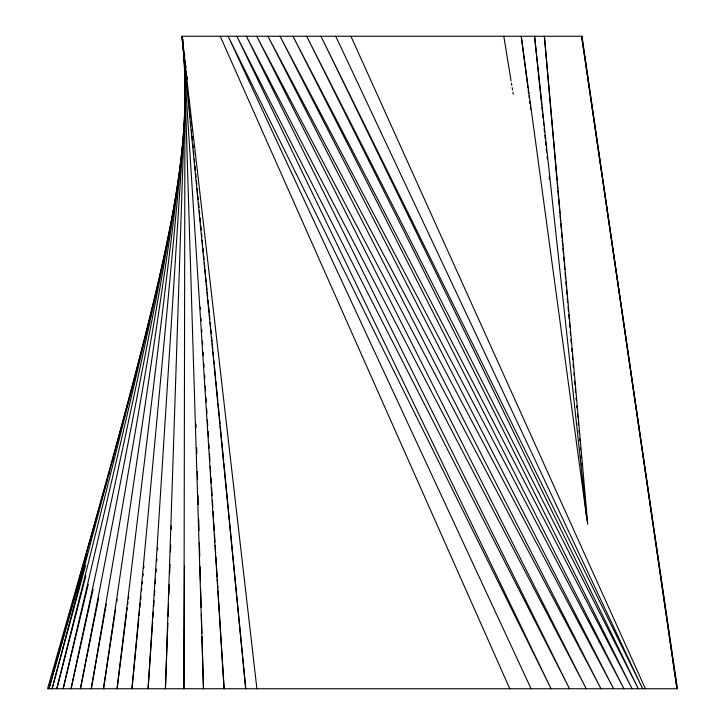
<?xml version="1.0" encoding="UTF-8"?>
<svg xmlns="http://www.w3.org/2000/svg" width="725" height="725" viewBox="0 0 725 725"><rect width="100%" height="100%" fill="white"/><g stroke="black" fill="none" stroke-linecap="round" stroke-linejoin="round"><path stroke-width="1.09" d="M185.011 69.047L183.905 688.75L184.512 565.491M185.02 62.259L185.029 59.994M186.923 76.959L186.905 79.224L187.023 76.886M185.238 92.791L165.427 688.75L167.856 623.165M168.109 616.377L168.562 603.934M168.898 594.89L169.278 584.713M169.695 573.403L170.031 564.358M170.493 551.915L170.747 545.137M171.336 529.304L171.462 525.906M185.228 105.116L148.09 688.75L152.622 622.15M152.93 617.627L153.31 611.982M153.7 606.345L154.081 600.699M154.47 595.053L154.769 590.54M155.232 583.761L155.54 579.248M156.002 572.478L156.228 569.089M156.772 561.186L156.926 558.93M157.542 549.894L157.697 547.638M183.806 129.784L131.959 688.75L138.783 618.878M184.014 127.537L184.54 121.9M139.118 615.498L139.553 610.994M139.889 607.613L140.324 603.1M140.659 599.72L140.985 596.34M141.538 590.703L141.756 588.455M142.2 583.942L142.417 581.695M142.97 576.058L143.188 573.801M143.74 568.164L143.958 565.917M183.117 140.695L117.078 688.75L126.549 613.504M183.389 138.448L183.797 135.077M126.839 611.257L127.256 607.885M127.682 604.523L127.972 602.276M128.388 598.904L128.678 596.657M180.842 161.602L103.494 688.75L115.619 609.29M181.177 159.364L181.667 156.002M181.993 153.763L182.328 151.525M116.816 601.451L117.151 599.213M179.347 174.562L91.259 688.75L106.276 604.124M175.785 197.427L80.421 688.75L98.672 597.753M170.638 225.366L71.032 688.75L93.099 589.217M171.825 219.838L173.728 210.984M167.212 243.464L63.148 688.75L88.296 584.214M159.074 280.113L56.813 688.75L85.858 575.795M149.649 319.807L52.073 688.75L85.595 565.246M150.22 317.613L151.09 314.333M133.654 382.138L48.983 688.75L87.227 553.673M134.261 379.954L135.167 376.683M135.765 374.499L136.672 371.227M107.545 478.509L47.56 688.75L677.44 688.75L581.649 36.25L599.629 159.364M108.161 476.334L109.72 470.888M112.52 461.082L113.444 457.819M223.862 463.366L245.73 688.75L181.903 36.25L582.003 36.25L676.978 688.75L599.965 161.602M335.757 36.25L642.685 688.75L320.967 36.25L638.317 688.75L306.666 36.25L632.127 688.75L292.972 36.25L623.944 688.75L280.04 36.25L613.595 688.75L267.96 36.25L600.962 688.75L256.741 36.25L586.199 688.75L246.382 36.25L569.497 688.75L236.848 36.25L551.063 688.75L228.13 36.25L531.09 688.75M350.909 36.25L645.404 688.75M220.228 36.25L509.793 688.75M503.802 36.25L511.071 80.946M511.433 83.176L511.796 85.414M512.158 87.643L512.521 89.882M512.883 92.111L513.246 94.35M587.223 521.701L521.248 36.25L527.9 87.915M528.181 90.154L528.616 93.525M528.906 95.773L529.196 98.02M529.631 101.391L529.921 103.63M530.356 107.001L530.637 109.248M181.903 36.25L256.904 688.75M586.688 517.75L534.552 36.25L541.684 104.871M541.919 107.128L542.382 111.623M542.617 113.879L543.088 118.374M543.433 121.746L543.786 125.126M544.14 128.497L544.484 131.877M544.838 135.249L545.191 138.629M545.544 142L545.889 145.372M546.242 148.752L546.596 152.123M547.058 156.627L547.293 158.875M549.169 176.873L549.396 179.129M184.603 58.788L182.637 38.507L224.107 688.75L219.467 614.247M184.821 61.045L185.482 67.806L185.31 65.603M185.7 70.062L185.917 72.31M186.352 76.823L186.678 80.203M187.123 84.707L187.449 88.088M187.884 92.601L188.101 94.848M188.536 99.361L188.872 102.742M189.307 107.246L189.633 110.626M189.959 114.006L190.294 117.387M190.729 121.9L191.056 125.28M191.491 129.784L191.708 132.041M192.152 136.545L192.478 139.925M192.913 144.438L193.24 147.818M193.575 151.199L193.901 154.579M194.336 159.083L194.663 162.463M194.989 165.853L195.433 170.357M195.759 173.737L196.085 177.118M196.412 180.498L196.856 185.011M197.182 188.391L197.617 192.895M197.943 196.276L198.269 199.656M198.605 203.036L199.04 207.549M199.366 210.93L199.692 214.31M200.018 217.69L200.462 222.194M200.789 225.575L201.224 230.088M201.55 233.468L201.885 236.848M202.212 240.229L202.647 244.733M202.973 248.113L203.408 252.626M203.743 256.007L204.069 259.387M204.396 262.767L204.831 267.271M205.048 269.528L205.492 274.032M205.818 277.412L206.253 281.925M206.471 284.182L207.024 289.81M207.241 292.066L207.676 296.57M208.002 299.951L208.447 304.464M208.664 306.72L209.208 312.348M209.425 314.605L209.86 319.109M210.196 322.489L210.631 327.002M210.848 329.259L211.283 333.763M211.609 337.143L212.053 341.647M212.271 343.904L212.815 349.541M213.032 351.797L213.476 356.301M213.802 359.682L214.238 364.195M214.455 366.442L215.66 378.84M215.878 381.096L216.422 386.733M216.648 388.981L217.844 401.378M218.062 403.635L219.267 416.032M219.485 418.28L220.038 423.917M220.255 426.173L221.451 438.571M221.678 440.818L223.644 461.109M587.748 524.22L544.384 36.25L557.018 180.498M557.208 182.754L557.706 188.391M557.897 190.639L558.395 196.276M558.594 198.532L559.183 205.293M559.383 207.549L559.872 213.177M560.072 215.434L560.561 221.071M560.76 223.318L561.259 228.955M561.549 232.335L562.047 237.972M562.237 240.229L562.736 245.866M562.935 248.113L563.425 253.75M563.724 257.13L564.113 261.634M564.412 265.024L564.802 269.528M565.101 272.908L565.591 278.545M565.89 281.925L566.288 286.429M566.578 289.81L566.977 294.323M567.267 297.703L567.666 302.207M568.065 306.72L568.454 311.224M568.753 314.605L569.143 319.109M569.442 322.489L569.832 327.002M570.231 331.506L570.53 334.887M570.919 339.4L571.218 342.78M571.708 348.417L572.007 351.797M572.397 356.301L572.696 359.682M573.094 364.195L573.384 367.575M573.883 373.203L574.073 375.459M574.572 381.096L574.871 384.477M575.26 388.981L575.559 392.361M576.049 397.998L576.248 400.254M576.737 405.891L576.937 408.139M577.435 413.776L577.725 417.156M578.224 422.793L578.414 425.049M578.912 430.677L579.112 432.934M579.601 438.571L579.801 440.818M580.39 447.588L580.589 449.835M581.078 455.472L581.278 457.729M581.767 463.366L581.967 465.613M583.253 480.267L583.444 482.524M583.942 488.152L584.142 490.408M184.612 54.312L184.748 56.568M200.354 307.183L200.49 309.439M201.052 318.474L201.197 320.731M201.758 329.766L201.894 332.023M202.456 341.049L202.674 344.438M203.163 352.341L203.372 355.73M203.87 363.633L204.078 367.013M204.568 374.916L204.776 378.305M205.275 386.208L205.556 390.721M205.972 397.499L206.253 402.013M206.679 408.782L206.96 413.304M207.377 420.074L207.731 425.72M208.084 431.366L208.438 437.003M208.854 443.782L209.135 448.295M209.489 453.941L209.906 460.71M210.259 466.356L210.613 472.002M210.966 477.648L211.319 483.294M211.6 487.807L212.09 495.71M212.371 500.223L212.788 507.002M213.068 511.515L213.494 518.284M213.775 522.807L214.265 530.709M214.482 534.089L214.972 541.992M215.18 545.381L215.669 553.284M215.887 556.673L216.449 565.699M216.585 567.956L217.147 576.991M217.292 579.248L217.853 588.274M217.989 590.54L218.551 599.566M218.696 601.822L219.331 611.982M184.041 54.348L203.48 688.75L202.012 636.731M185.899 65.649L185.962 67.914M196.013 424.134L196.113 427.523M196.683 447.878L196.847 453.533M197.354 471.631L197.581 479.542M198.025 495.374L198.278 504.419M198.695 519.118L199.012 530.428M199.366 542.871L199.747 556.438M200.037 566.615L200.444 581.323M200.671 589.235L201.178 607.332M201.378 614.111L201.913 633.342"/></g></svg>
